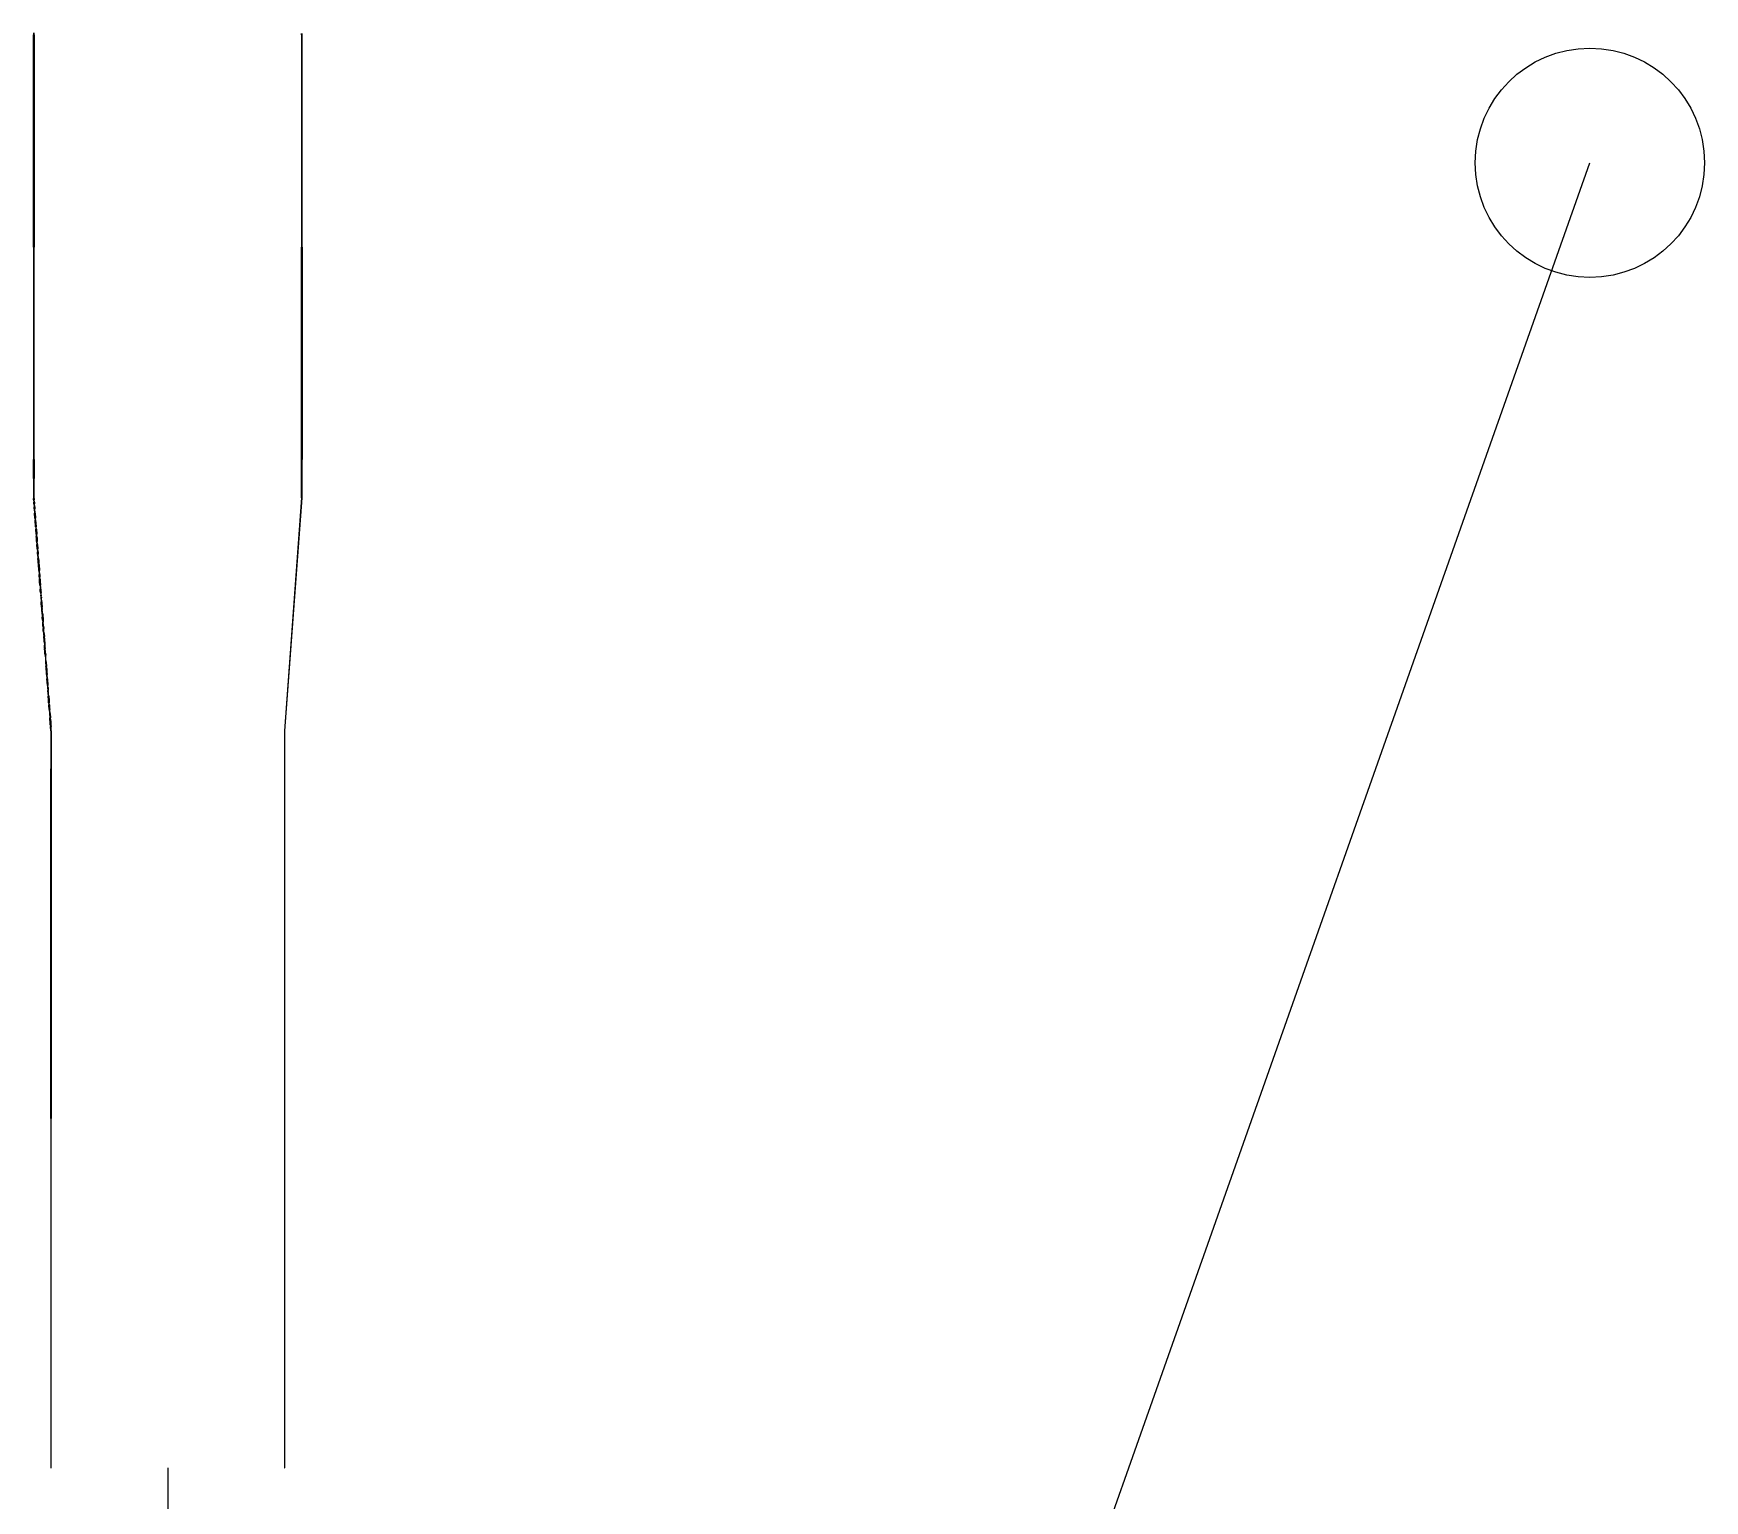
# Model space of a CAD drawing. Header units: metres. Extents: x 0.2 to 42.3, y 0.9 to 39.
# Drawn here: x 2.025 to 4.211, y 6.126 to 8.046 of the extents above; entities that cross this region are included whole.
import ezdxf

# ---------------------------------------------------------------- set-up
doc = ezdxf.new("R2010")
doc.units = ezdxf.units.M
doc.linetypes.add('BSA_LOGICAL_DASHED', pattern=[0.24, 0.12, -0.12])
for name, color, linetype in [('BSA_BRANCH_AXIS', 5, 'Continuous'), ('BSA_LOGICAL_DEVICE_AXIS', 8, 'BSA_LOGICAL_DASHED'), ('BSA_MATERIAL_SECTION', 7, 'Continuous'), ('BSA_TERMINAL_CENTRE', 3, 'Continuous')]:
    doc.layers.add(name, color=color, linetype=linetype)

msp = doc.modelspace()

# ---------------------------------------------------------------- linework, layer by layer
at = {"layer": 'BSA_BRANCH_AXIS'}
msp.add_lwpolyline([(2.7827, 5.2926), (2.9327, 5.2926, 0.317929), (3.2201, 5.4959), (3.9593, 7.589), (4.0608, 7.8764)], format="xyb", dxfattribs=at)
at = {"layer": 'BSA_LOGICAL_DEVICE_AXIS'}
msp.add_line((2.2008, 6.1689), (2.2008, 5.6895), dxfattribs=at)
at = {"layer": 'BSA_MATERIAL_SECTION'}
for p, q in [((2.025, 8.0466), (2.025, 8.0439)), ((2.025, 8.0439), (2.0254, 8.0439)), ((2.025, 7.766), (2.025, 8.0439)), ((2.025, 8.0439), (2.0254, 8.0439)), ((2.0258, 8.0439), (2.0254, 8.0439)), ((2.0258, 8.0439), (2.0254, 8.0439)), ((2.0258, 8.0439), (2.0258, 8.0465)), ((2.0258, 8.0439), (2.0258, 7.766)), ((2.3758, 8.0439), (2.3758, 8.0456)), ((2.3762, 8.0439), (2.3758, 8.0439)), ((2.3758, 8.0439), (2.3758, 7.766)), ((2.3762, 8.0439), (2.3758, 8.0439)), ((2.3762, 8.0439), (2.3766, 8.0439)), ((2.3762, 8.0439), (2.3766, 8.0439)), ((2.3766, 8.0439), (2.3766, 8.0456)), ((2.3766, 7.766), (2.3766, 8.0439)), ((2.025, 7.766), (2.025, 7.4881)), ((2.0258, 7.4881), (2.0258, 7.766)), ((2.3758, 7.4881), (2.3758, 7.766)), ((2.3766, 7.766), (2.3766, 7.4881)), ((2.025, 7.4631), (2.025, 7.4881)), ((2.0254, 7.4881), (2.025, 7.4881)), ((2.0254, 7.4881), (2.025, 7.4881)), ((2.0254, 7.4881), (2.0258, 7.4881)), ((2.0254, 7.4881), (2.0258, 7.4881)), ((2.0258, 7.4881), (2.0258, 7.4631)), ((2.3762, 7.4881), (2.3758, 7.4881)), ((2.3758, 7.4381), (2.3758, 7.4881)), ((2.3758, 7.4881), (2.3762, 7.4881)), ((2.3762, 7.4881), (2.3766, 7.4881)), ((2.3766, 7.4881), (2.3762, 7.4881)), ((2.3766, 7.4381), (2.3766, 7.4881)), ((2.025, 7.4631), (2.025, 7.4381)), ((2.0258, 7.4381), (2.0258, 7.4631)), ((2.025, 7.4381), (2.025, 7.4381)), ((2.025, 7.438), (2.025, 7.4381)), ((2.025, 7.4381), (2.025, 7.4381)), ((2.025, 7.438), (2.025, 7.438)), ((2.025, 7.438), (2.0251, 7.4371)), ((2.0252, 7.4354), (2.0251, 7.4371)), ((2.0252, 7.4354), (2.0254, 7.4324)), ((2.0256, 7.43), (2.0254, 7.4324)), ((2.0258, 7.4381), (2.0258, 7.4381)), ((2.0258, 7.4381), (2.0258, 7.438)), ((2.0258, 7.4381), (2.0258, 7.4381)), ((2.0259, 7.4371), (2.0258, 7.438)), ((2.0258, 7.438), (2.0258, 7.438)), ((2.0259, 7.4371), (2.026, 7.4354)), ((2.0262, 7.4324), (2.026, 7.4354)), ((2.0262, 7.4324), (2.0264, 7.43)), ((2.3758, 7.4381), (2.3532, 7.1333)), ((2.354, 7.1333), (2.3766, 7.4381)), ((2.0256, 7.43), (2.0259, 7.4264)), ((2.026, 7.4251), (2.0259, 7.4264)), ((2.0261, 7.4236), (2.026, 7.4251)), ((2.0261, 7.4236), (2.0265, 7.4178)), ((2.0267, 7.4264), (2.0264, 7.43)), ((2.027, 7.4116), (2.0265, 7.4178)), ((2.0267, 7.4264), (2.0268, 7.4251)), ((2.0268, 7.4251), (2.0269, 7.4236)), ((2.0273, 7.4178), (2.0269, 7.4236)), ((2.027, 7.4116), (2.0271, 7.4094)), ((2.0273, 7.4178), (2.0278, 7.4116)), ((2.0279, 7.4094), (2.0278, 7.4116)), ((2.0278, 7.4), (2.0271, 7.4094)), ((2.0278, 7.4), (2.028, 7.3983)), ((2.0279, 7.4094), (2.0286, 7.4)), ((2.028, 7.3983), (2.0281, 7.3969)), ((2.0285, 7.3906), (2.0281, 7.3969)), ((2.0285, 7.3906), (2.0288, 7.3873)), ((2.0288, 7.3983), (2.0286, 7.4)), ((2.0289, 7.3969), (2.0288, 7.3983)), ((2.0289, 7.3969), (2.0293, 7.3906)), ((2.0296, 7.3873), (2.0293, 7.3906)), ((2.0289, 7.3851), (2.0288, 7.3873)), ((2.0292, 7.3809), (2.0289, 7.3851)), ((2.0292, 7.3809), (2.0295, 7.3771)), ((2.0299, 7.3714), (2.0295, 7.3771)), ((2.0296, 7.3873), (2.0297, 7.3851)), ((2.0297, 7.3851), (2.03, 7.3809)), ((2.0299, 7.3714), (2.0302, 7.3673)), ((2.0303, 7.3771), (2.03, 7.3809)), ((2.0305, 7.3643), (2.0302, 7.3673)), ((2.0303, 7.3771), (2.0307, 7.3714)), ((2.031, 7.3673), (2.0307, 7.3714)), ((2.031, 7.3673), (2.0313, 7.3643)), ((2.0305, 7.3643), (2.0309, 7.3587)), ((2.0311, 7.3558), (2.0309, 7.3587)), ((2.0313, 7.3526), (2.0311, 7.3558)), ((2.0317, 7.3587), (2.0313, 7.3643)), ((2.0313, 7.3526), (2.0314, 7.3519)), ((2.0314, 7.3519), (2.0315, 7.351)), ((2.0321, 7.3429), (2.0315, 7.351)), ((2.0317, 7.3587), (2.0319, 7.3558)), ((2.0319, 7.3558), (2.0321, 7.3526)), ((2.0322, 7.3519), (2.0321, 7.3526)), ((2.0323, 7.351), (2.0322, 7.3519)), ((2.0323, 7.351), (2.0329, 7.3429)), ((2.0321, 7.3429), (2.0325, 7.3377)), ((2.0326, 7.3361), (2.0325, 7.3377)), ((2.0327, 7.3343), (2.0326, 7.3361)), ((2.0327, 7.3343), (2.0328, 7.3325)), ((2.0329, 7.3314), (2.0328, 7.3325)), ((2.0333, 7.3377), (2.0329, 7.3429)), ((2.0331, 7.3286), (2.0329, 7.3314)), ((2.0335, 7.3238), (2.0331, 7.3286)), ((2.0333, 7.3377), (2.0334, 7.3361)), ((2.0334, 7.3361), (2.0335, 7.3343)), ((2.0336, 7.3325), (2.0335, 7.3343)), ((2.0335, 7.3238), (2.0337, 7.321)), ((2.0336, 7.3325), (2.0337, 7.3314)), ((2.0337, 7.3314), (2.0339, 7.3286)), ((2.0339, 7.3286), (2.0343, 7.3238)), ((2.0345, 7.321), (2.0343, 7.3238)), ((2.0337, 7.321), (2.0339, 7.3184)), ((2.034, 7.3164), (2.0339, 7.3184)), ((2.0342, 7.3143), (2.034, 7.3164)), ((2.0342, 7.3143), (2.0345, 7.3106)), ((2.0347, 7.3184), (2.0345, 7.321)), ((2.0345, 7.3097), (2.0345, 7.3106)), ((2.0345, 7.3097), (2.0347, 7.3079)), ((2.0347, 7.3184), (2.0348, 7.3164)), ((2.0347, 7.3079), (2.0351, 7.3019)), ((2.0348, 7.3164), (2.035, 7.3143)), ((2.0353, 7.3106), (2.035, 7.3143)), ((2.0352, 7.3), (2.0351, 7.3019)), ((2.0353, 7.3106), (2.0353, 7.3097)), ((2.0355, 7.3079), (2.0353, 7.3097)), ((2.0355, 7.3079), (2.0355, 7.307)), ((2.0359, 7.3019), (2.0355, 7.307)), ((2.0359, 7.3019), (2.036, 7.3012)), ((2.036, 7.3012), (2.036, 7.3)), ((2.0356, 7.295), (2.0352, 7.3)), ((2.0356, 7.295), (2.0357, 7.2937)), ((2.0357, 7.2937), (2.0357, 7.2936)), ((2.0357, 7.2936), (2.0358, 7.2931)), ((2.0358, 7.2921), (2.0358, 7.2931)), ((2.0358, 7.2918), (2.0358, 7.2921)), ((2.0363, 7.2857), (2.0358, 7.2918)), ((2.036, 7.3), (2.0364, 7.295)), ((2.0363, 7.2857), (2.0366, 7.2818)), ((2.0365, 7.2937), (2.0364, 7.295)), ((2.0365, 7.2936), (2.0365, 7.2937)), ((2.0366, 7.2931), (2.0365, 7.2936)), ((2.0366, 7.2931), (2.0366, 7.2921)), ((2.0366, 7.2921), (2.0366, 7.2918)), ((2.0371, 7.2857), (2.0366, 7.2918)), ((2.0369, 7.278), (2.0366, 7.2818)), ((2.0371, 7.2857), (2.0377, 7.278)), ((2.0369, 7.278), (2.0369, 7.2772)), ((2.0369, 7.2772), (2.0371, 7.2752)), ((2.0373, 7.2719), (2.0371, 7.2752)), ((2.0374, 7.2703), (2.0373, 7.2719)), ((2.0374, 7.2703), (2.0377, 7.2669)), ((2.0377, 7.278), (2.0377, 7.2772)), ((2.0377, 7.2772), (2.0379, 7.2752)), ((2.0378, 7.265), (2.0377, 7.2669)), ((2.0379, 7.2638), (2.0378, 7.265)), ((2.0381, 7.2719), (2.0379, 7.2752)), ((2.038, 7.2623), (2.0379, 7.2638)), ((2.038, 7.2623), (2.0383, 7.2593)), ((2.0382, 7.2703), (2.0381, 7.2719)), ((2.0382, 7.2703), (2.0385, 7.2669)), ((2.0383, 7.2593), (2.0385, 7.2566)), ((2.0386, 7.265), (2.0385, 7.2669)), ((2.0387, 7.2638), (2.0386, 7.265)), ((2.0388, 7.2623), (2.0387, 7.2638)), ((2.0388, 7.2623), (2.0393, 7.2566)), ((2.0386, 7.2553), (2.0385, 7.2566)), ((2.0386, 7.2546), (2.0386, 7.2553)), ((2.0386, 7.2546), (2.0388, 7.2519)), ((2.0388, 7.2519), (2.0389, 7.2505)), ((2.039, 7.2494), (2.0389, 7.2505)), ((2.039, 7.2494), (2.0393, 7.2451)), ((2.0394, 7.2553), (2.0393, 7.2566)), ((2.0394, 7.2445), (2.0393, 7.2451)), ((2.0394, 7.2546), (2.0394, 7.2553)), ((2.0394, 7.2546), (2.0396, 7.2519)), ((2.0396, 7.2416), (2.0394, 7.2445)), ((2.0396, 7.2519), (2.0397, 7.2505)), ((2.0396, 7.2416), (2.0396, 7.2412)), ((2.0396, 7.2412), (2.0396, 7.2411)), ((2.0397, 7.2394), (2.0396, 7.2411)), ((2.0398, 7.2494), (2.0397, 7.2505)), ((2.0398, 7.238), (2.0397, 7.2394)), ((2.0398, 7.2494), (2.0401, 7.2451)), ((2.0398, 7.238), (2.0398, 7.2379)), ((2.0401, 7.2349), (2.0398, 7.2379)), ((2.0402, 7.2445), (2.0401, 7.2451)), ((2.0404, 7.2416), (2.0402, 7.2445)), ((2.0404, 7.2416), (2.0404, 7.2412)), ((2.0404, 7.2412), (2.0404, 7.2411)), ((2.0405, 7.2394), (2.0404, 7.2411)), ((2.0406, 7.238), (2.0405, 7.2394)), ((2.0406, 7.238), (2.0406, 7.2379)), ((2.0409, 7.2349), (2.0406, 7.2379)), ((2.0403, 7.2321), (2.0401, 7.2349)), ((2.0403, 7.2321), (2.0406, 7.2274)), ((2.0406, 7.2274), (2.0409, 7.2236)), ((2.0409, 7.2349), (2.0411, 7.2321)), ((2.0409, 7.2236), (2.0414, 7.2173)), ((2.0414, 7.2274), (2.0411, 7.2321)), ((2.0417, 7.2236), (2.0414, 7.2274)), ((2.0415, 7.2161), (2.0414, 7.2173)), ((2.0416, 7.2142), (2.0415, 7.2161)), ((2.0419, 7.2104), (2.0416, 7.2142)), ((2.0417, 7.2236), (2.0422, 7.2173)), ((2.0423, 7.2161), (2.0422, 7.2173)), ((2.0423, 7.2161), (2.0424, 7.2142)), ((2.0424, 7.2142), (2.0427, 7.2104)), ((2.0422, 7.2067), (2.0419, 7.2104)), ((2.0422, 7.2067), (2.0426, 7.201)), ((2.0432, 7.1926), (2.0426, 7.201)), ((2.0427, 7.2104), (2.043, 7.2067)), ((2.0434, 7.201), (2.043, 7.2067)), ((2.0432, 7.1926), (2.0434, 7.1898)), ((2.0434, 7.201), (2.044, 7.1926)), ((2.0442, 7.1898), (2.044, 7.1926)), ((2.0434, 7.1898), (2.0437, 7.186)), ((2.0438, 7.1841), (2.0437, 7.186)), ((2.0438, 7.1841), (2.044, 7.1822)), ((2.044, 7.1822), (2.0443, 7.1785)), ((2.0442, 7.1898), (2.0445, 7.186)), ((2.0446, 7.1734), (2.0443, 7.1785)), ((2.0446, 7.1841), (2.0445, 7.186)), ((2.0448, 7.1822), (2.0446, 7.1841)), ((2.0448, 7.1709), (2.0446, 7.1734)), ((2.0451, 7.1785), (2.0448, 7.1822)), ((2.0449, 7.1697), (2.0448, 7.1709)), ((2.0449, 7.1697), (2.0451, 7.1672)), ((2.0451, 7.1785), (2.0454, 7.1734)), ((2.0454, 7.1734), (2.0456, 7.1709)), ((2.0456, 7.1709), (2.0457, 7.1697)), ((2.0459, 7.1672), (2.0457, 7.1697)), ((2.0453, 7.1647), (2.0451, 7.1672)), ((2.0454, 7.1634), (2.0453, 7.1647)), ((2.0456, 7.1609), (2.0454, 7.1634)), ((2.0456, 7.1609), (2.0459, 7.1559)), ((2.0459, 7.1672), (2.0461, 7.1647)), ((2.0459, 7.1559), (2.0464, 7.1502)), ((2.0461, 7.1647), (2.0462, 7.1634)), ((2.0462, 7.1634), (2.0464, 7.1609)), ((2.0467, 7.1559), (2.0464, 7.1609)), ((2.0465, 7.1484), (2.0464, 7.1502)), ((2.0468, 7.1446), (2.0465, 7.1484)), ((2.0467, 7.1559), (2.0472, 7.1502)), ((2.0473, 7.1484), (2.0472, 7.1502)), ((2.0473, 7.1484), (2.0476, 7.1446)), ((2.047, 7.1408), (2.0468, 7.1446)), ((2.047, 7.1408), (2.0472, 7.139)), ((2.0476, 7.1333), (2.0472, 7.139)), ((2.0476, 7.1446), (2.0478, 7.1408)), ((2.0476, 7.1333), (2.0476, 7.0833)), ((2.0478, 7.1408), (2.048, 7.139)), ((2.0484, 7.1333), (2.048, 7.139)), ((2.0484, 7.1333), (2.0484, 7.0833)), ((2.3532, 7.1333), (2.3532, 7.0833)), ((2.354, 7.0833), (2.354, 7.1333)), ((2.0476, 7.0833), (2.048, 7.0833)), ((2.0476, 6.6261), (2.0476, 7.0833)), ((2.048, 7.0833), (2.0476, 7.0833)), ((2.0484, 7.0833), (2.048, 7.0833)), ((2.048, 7.0833), (2.0484, 7.0833)), ((2.0484, 7.0833), (2.0484, 6.6261)), ((2.3532, 7.0833), (2.354, 7.0833)), ((2.3532, 7.0833), (2.3532, 6.1689)), ((2.354, 7.0833), (2.3532, 7.0833)), ((2.354, 6.1689), (2.354, 7.0833)), ((2.0476, 6.6261), (2.0476, 6.1689)), ((2.0484, 6.1689), (2.0484, 6.6261)), ((2.0476, 6.1689), (2.048, 6.1689)), ((2.0484, 6.1689), (2.048, 6.1689)), ((2.3532, 6.1689), (2.354, 6.1689))]:
    msp.add_line(p, q, dxfattribs=at)
at = {"layer": 'BSA_TERMINAL_CENTRE'}
msp.add_circle((4.0608, 7.8764), 0.15, dxfattribs=at)

doc.saveas('drawing.dxf')
